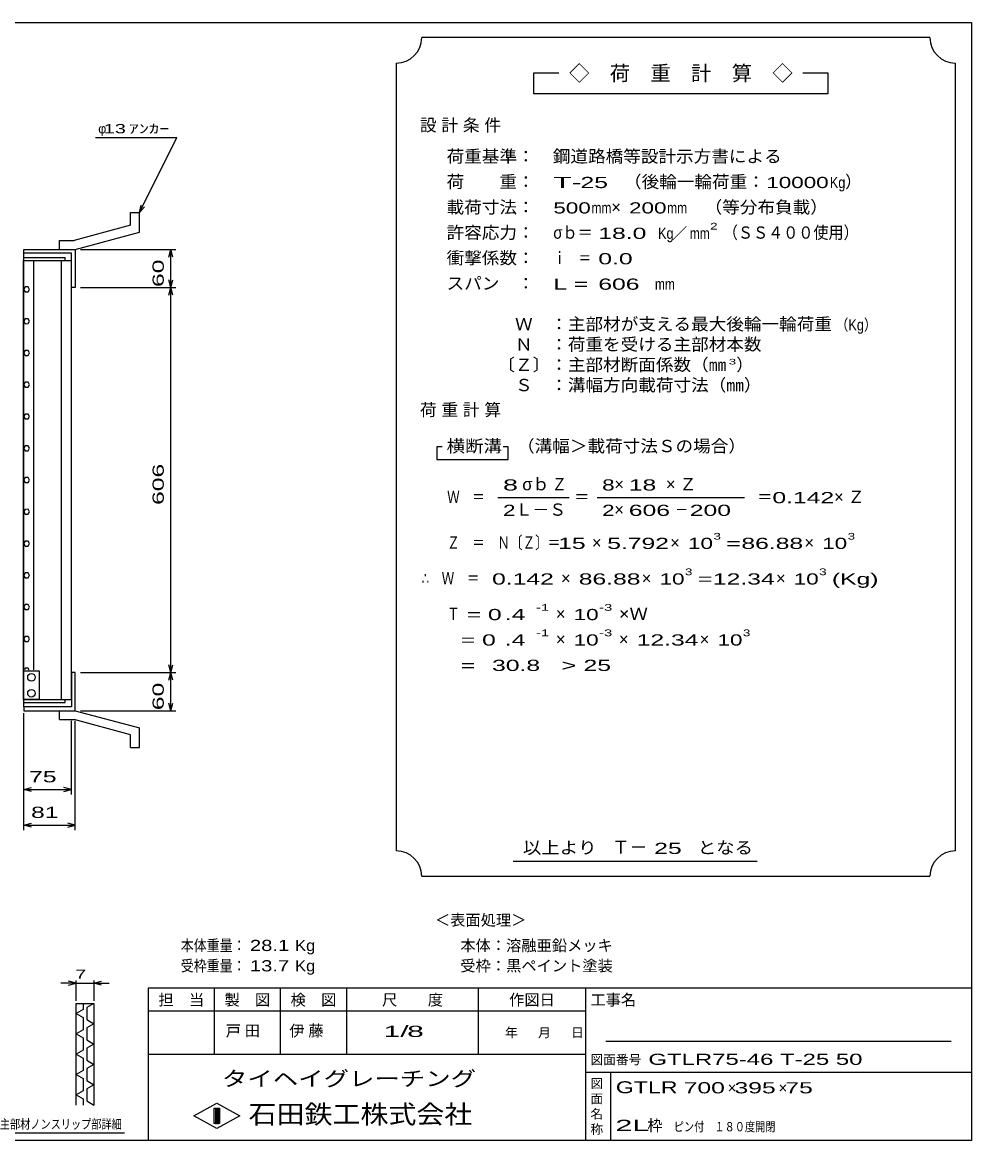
# Model space of a CAD drawing. Units: millimetres, scale not verified. Extents: x -1456 to 1389, y -1026 to 839.
# Drawn here: x -105 to 1389, y -921 to 839 of the extents above; entities that cross this region are included whole.
import ezdxf
from ezdxf.enums import TextEntityAlignment as Align

# ---------------------------------------------------------------- set-up
doc = ezdxf.new("R2010")
doc.units = ezdxf.units.MM
doc.header["$LTSCALE"] = 8
for name, color, linetype, lineweight in [('0_2', 150, 'Continuous', 25), ('16', 3, 'Continuous', 25), ('19', 6, 'Continuous', 25), ('22', 4, 'Continuous', 25), ('24', 2, 'Continuous', 25), ('32', 4, 'Continuous', 25)]:
    doc.layers.add(name, color=color, linetype=linetype, lineweight=lineweight)
doc.styles.add('ベクトル', font='')
doc.styles.get('ベクトル').set_extended_font_data('ベクトル')

msp = doc.modelspace()

# ---------------------------------------------------------------- linework, layer by layer
at = {"layer": '0_2'}
for p, q in [((-1379.2, 838.8), (1388.8, 838.8)), ((1388.8, 838.8), (1388.8, -921.2)), ((1388.8, -681.2), (92.8, -681.2)), ((92.8, -681.2), (92.8, -921.2)), ((196.8, -681.2), (196.8, -785.2)), ((300.8, -785.2), (300.8, -681.2)), ((404.8, -681.2), (404.8, -785.2)), ((612.8, -785.2), (612.8, -681.2)), ((780.8, -681.2), (780.8, -921.2)), ((780.8, -717.2), (92.8, -717.2)), ((1356.8, -765.2), (812.8, -765.2)), ((92.8, -785.2), (780.8, -785.2)), ((780.8, -813.2), (1388.8, -813.2)), ((820.8, -921.2), (820.8, -813.2)), ((164.8, -882), (200.8, -862)), ((200.8, -862), (236.8, -882)), ((196.8, -870), (204.8, -870)), ((196.8, -894), (196.8, -870)), ((196.8, -870), (198.4, -870)), ((198.4, -870), (198.4, -894)), ((200, -894), (200, -870)), ((200, -870), (201.6, -870)), ((201.6, -870), (201.6, -894)), ((203.2, -894), (203.2, -870)), ((203.2, -870), (204.8, -870)), ((204.8, -870), (204.8, -894)), ((204.8, -870), (204.8, -894)), ((200.8, -902), (164.8, -882)), ((204.8, -894), (196.8, -894)), ((198.4, -894), (200, -894)), ((236.8, -882), (200.8, -902)), ((201.6, -894), (203.2, -894)), ((1388.8, -921.2), (-1379.2, -921.2))]:
    msp.add_line(p, q, dxfattribs=at)
at = {"layer": '16'}
for p, q in [((-103.7, -227), (-103.7, 464)), ((-103.7, 464), (-103, 464)), ((-103, 468.5), (-38, 468.5)), ((-103, 464), (-103, 468.5)), ((-103, 464), (-38, 464)), ((-103, -227), (-103, 464)), ((-103, 464), (-28, 464)), ((-87.5, -180), (-87.5, 464)), ((-43.5, -227), (-43.5, 464)), ((-38, 464), (-38, 468.5)), ((-28, -227), (-28, 464)), ((-96.281, 422.415), (-100.781, 422.379)), ((-94, 418.5), (-96.281, 422.415)), ((-100.781, 422.379), (-103, 418.465)), ((-103, 418.465), (-100.719, 414.585)), ((-100.719, 414.585), (-96.219, 414.621)), ((-96.219, 414.621), (-94, 418.535)), ((-100.781, 372.379), (-103, 368.465)), ((-96.281, 372.415), (-100.781, 372.379)), ((-94, 368.5), (-96.281, 372.415)), ((-103, 368.465), (-100.719, 364.585)), ((-100.719, 364.585), (-96.219, 364.621)), ((-96.219, 364.621), (-94, 368.535)), ((-100.781, 322.379), (-103, 318.465)), ((-103, 318.465), (-100.719, 314.585)), ((-96.281, 322.415), (-100.781, 322.379)), ((-94, 318.5), (-96.281, 322.415)), ((-96.219, 314.621), (-94, 318.535)), ((-100.719, 314.585), (-96.219, 314.621)), ((-100.781, 272.379), (-103, 268.465)), ((-103, 268.465), (-100.719, 264.585)), ((-96.281, 272.415), (-100.781, 272.379)), ((-100.719, 264.585), (-96.219, 264.621)), ((-94, 268.5), (-96.281, 272.415)), ((-96.219, 264.621), (-94, 268.535)), ((-100.781, 222.379), (-103, 218.465)), ((-103, 218.465), (-100.719, 214.585)), ((-96.281, 222.415), (-100.781, 222.379)), ((-100.719, 214.585), (-96.219, 214.621)), ((-94, 218.5), (-96.281, 222.415)), ((-96.219, 214.621), (-94, 218.535)), ((-100.781, 172.379), (-103, 168.465)), ((-103, 168.465), (-100.719, 164.585)), ((-96.281, 172.415), (-100.781, 172.379)), ((-100.719, 164.585), (-96.219, 164.621)), ((-94, 168.5), (-96.281, 172.415)), ((-96.219, 164.621), (-94, 168.535)), ((-100.781, 122.379), (-103, 118.465)), ((-103, 118.465), (-100.719, 114.585)), ((-96.281, 122.415), (-100.781, 122.379)), ((-100.719, 114.585), (-96.219, 114.621)), ((-94, 118.5), (-96.281, 122.415)), ((-96.219, 114.621), (-94, 118.535)), ((-100.781, 72.379), (-103, 68.465)), ((-96.281, 72.415), (-100.781, 72.379)), ((-94, 68.5), (-96.281, 72.415)), ((-103, 68.465), (-100.719, 64.585)), ((-100.719, 64.585), (-96.219, 64.621)), ((-96.219, 64.621), (-94, 68.535)), ((-100.781, 22.379), (-103, 18.465)), ((-103, 18.465), (-100.719, 14.585)), ((-96.281, 22.415), (-100.781, 22.379)), ((-94, 18.5), (-96.281, 22.415)), ((-96.219, 14.621), (-94, 18.535)), ((-100.719, 14.585), (-96.219, 14.621)), ((-100.781, -27.621), (-103, -31.535)), ((-103, -31.535), (-100.719, -35.415)), ((-96.281, -27.585), (-100.781, -27.621)), ((-94, -31.5), (-96.281, -27.585)), ((-96.219, -35.379), (-94, -31.465)), ((-100.719, -35.415), (-96.219, -35.379)), ((-100.781, -77.621), (-103, -81.535)), ((-103, -81.535), (-100.719, -85.415)), ((-96.281, -77.585), (-100.781, -77.621)), ((-100.719, -85.415), (-96.219, -85.379)), ((-94, -81.5), (-96.281, -77.585)), ((-96.219, -85.379), (-94, -81.465)), ((-100.781, -127.621), (-103, -131.535)), ((-103, -131.535), (-100.719, -135.415)), ((-96.281, -127.585), (-100.781, -127.621)), ((-100.719, -135.415), (-96.219, -135.379)), ((-94, -131.5), (-96.281, -127.585)), ((-96.219, -135.379), (-94, -131.465)), ((-103, -227), (-103, -182)), ((-103, -182), (-79, -182)), ((-100.781, -177.621), (-102.129, -180)), ((-96.281, -177.585), (-100.781, -177.621)), ((-94.874, -180), (-96.281, -177.585)), ((-79, -182), (-79, -227)), ((-103.7, -227), (-103, -227)), ((-79, -227), (-103, -227)), ((-103, -227), (-38, -227)), ((-103, -231.5), (-103, -227)), ((-103, -227), (-28, -227)), ((-38, -231.5), (-38, -227)), ((-103, -231.5), (-38, -231.5))]:
    msp.add_line(p, q, dxfattribs=at)
for centre in [(-91, -192), (-91, -217)]:
    msp.add_circle(centre, 6, dxfattribs=at)
at = {"layer": '19'}
for p, q in [((65, 539.5), (79, 539.5)), ((65, 519.5), (65, 539.5)), ((79, 508.5), (79, 539.5)), ((65, 519.5), (-24, 495.5)), ((-47, 495.5), (-24, 495.5)), ((-47, 481.5), (-47, 495.5)), ((-22, 481.5), (79, 508.5)), ((-103, 468.5), (-103, 481.5)), ((-103, 475.5), (-103, 481.5)), ((-103, 481.5), (-22, 481.5)), ((-28, 475.5), (-103, 475.5)), ((-47, 481.5), (-22, 481.5)), ((-28, 421.5), (-28, 475.5)), ((-22, 481.5), (-22, 421.5)), ((-22, 421.5), (-28, 421.5)), ((-22, -184.5), (-28, -184.5)), ((-28, -184.5), (-28, -238.5)), ((-22, -244.5), (-22, -184.5)), ((-103, -238.5), (-103, -225.5)), ((-103, -238.5), (-103, -244.5)), ((-28, -238.5), (-103, -238.5)), ((-103, -244.5), (-22, -244.5)), ((-47, -244.5), (-22, -244.5)), ((-47, -258.5), (-47, -244.5)), ((-22, -244.5), (79, -271.5)), ((-47, -258.5), (-24, -258.5)), ((65, -282.5), (-24, -258.5)), ((79, -302.5), (79, -271.5)), ((65, -302.5), (65, -282.5)), ((65, -302.5), (79, -302.5))]:
    msp.add_line(p, q, dxfattribs=at)
at = {"layer": '22'}
for p, q in [((10, 657.5), (138, 657.5)), ((79, 539.5), (138, 657.5)), ((79, 539.5), (81.4, 551.18)), ((79, 539.5), (87, 548.3)), ((-14, 481.5), (136.4, 481.5)), ((125.2, 469.5), (128.4, 481.5)), ((131.6, 469.5), (128.4, 481.5)), ((128.4, 421.5), (128.4, 481.5)), ((128.4, 421.5), (125.2, 433.5)), ((128.4, 421.5), (131.6, 433.5)), ((-14, 421.5), (136.4, 421.5)), ((125.2, 409.5), (128.4, 421.5)), ((131.6, 409.5), (128.4, 421.5)), ((128.4, -184.5), (128.4, 421.5)), ((128.4, -184.5), (125.2, -172.5)), ((128.4, -184.5), (131.6, -172.5)), ((-14, -184.5), (136.4, -184.5)), ((125.2, -196.5), (128.4, -184.5)), ((131.6, -196.5), (128.4, -184.5)), ((128.4, -244.5), (128.4, -184.5)), ((-14, -244.5), (136.4, -244.5)), ((128.4, -244.5), (125.2, -232.5)), ((128.4, -244.5), (131.6, -232.5)), ((-103, -376.5), (-103, -248.5)), ((-103, -432.5), (-103, -248.5)), ((-28, -376.5), (-28, -260.7)), ((-22, -432.5), (-22, -260.7)), ((-103, -368.5), (-91, -365.3)), ((-91, -371.7), (-103, -368.5)), ((-103, -368.5), (-28, -368.5)), ((-28, -368.5), (-40, -365.3)), ((-40, -371.7), (-28, -368.5)), ((-103, -424.5), (-91, -421.3)), ((-22, -424.5), (-34, -421.3)), ((-91, -427.7), (-103, -424.5)), ((-103, -424.5), (-22, -424.5)), ((-34, -427.7), (-22, -424.5))]:
    msp.add_line(p, q, dxfattribs=at)
at = {"layer": '24', "color": 4}
for p, q in [((1323.2, 814.8), (523.2, 814.8)), ((483.2, 774.8), (483.2, -465.2)), ((1363.2, -465.2), (1363.2, 774.8)), ((739.2, 758.8), (699.2, 758.8)), ((699.2, 758.8), (699.2, 726.8)), ((1163.2, 758.8), (1123.2, 758.8)), ((1163.2, 726.8), (1163.2, 758.8)), ((699.2, 726.8), (1163.2, 726.8)), ((555.2, 170.8), (547.2, 170.8)), ((547.2, 170.8), (547.2, 150.8)), ((659.2, 170.8), (651.2, 170.8)), ((659.2, 150.8), (659.2, 170.8)), ((547.2, 150.8), (659.2, 150.8)), ((643.2, 90.8), (755.2, 90.8)), ((799.2, 90.8), (1031.2, 90.8)), ((667.2, -481.2), (1051.2, -481.2)), ((523.2, -505.2), (1323.2, -505.2))]:
    msp.add_line(p, q, dxfattribs=at)
for centre, start, end in [((483.2, 814.8), 270, 0), ((1363.2, 814.8), 180, 270), ((483.2, -505.2), 0, 90), ((1363.2, -505.2), 90, 180)]:
    msp.add_arc(centre, 40, start, end, dxfattribs=at)
at = {"layer": '32'}
for p, q in [((-20.8, -673.2), (-44.8, -673.2)), ((-20.8, -673.2), (-32.8, -670)), ((-32.8, -676.4), (-20.8, -673.2)), ((-20.8, -701.2), (-20.8, -669.2)), ((-20.8, -673.2), (7.2, -673.2)), ((7.2, -669.2), (7.2, -701.2)), ((7.2, -673.2), (19.2, -670)), ((19.2, -676.4), (7.2, -673.2)), ((7.2, -673.2), (31.2, -673.2)), ((-20.8, -705.2), (7.2, -705.2)), ((-20.8, -865.2), (-20.8, -705.2)), ((-9.6, -714.8), (-20.8, -721.2)), ((-20.8, -721.2), (-9.6, -727.6)), ((-9.6, -705.2), (-9.6, -714.8)), ((7.2, -705.2), (-4, -711.6)), ((-4, -711.6), (-4, -730.8)), ((7.2, -705.2), (7.2, -865.2)), ((-9.6, -727.6), (-9.6, -746.8)), ((-4, -730.8), (7.2, -737.2)), ((7.2, -737.2), (-4, -743.6)), ((-9.6, -746.8), (-20.8, -753.2)), ((-20.8, -753.2), (-9.6, -759.6)), ((-4, -743.6), (-4, -762.8)), ((-9.6, -759.6), (-9.6, -778.8)), ((-4, -762.8), (7.2, -769.2)), ((7.2, -769.2), (-4, -775.6)), ((-9.6, -778.8), (-20.8, -785.2)), ((-20.8, -785.2), (-9.6, -791.6)), ((-9.6, -791.6), (-9.6, -810.8)), ((-4, -775.6), (-4, -794.8)), ((-4, -794.8), (7.2, -801.2)), ((7.2, -801.2), (-4, -807.6)), ((-4, -807.6), (-4, -826.8)), ((-9.6, -810.8), (-20.8, -817.2)), ((-20.8, -817.2), (-9.6, -823.6)), ((-9.6, -823.6), (-9.6, -842.8)), ((-4, -826.8), (7.2, -833.2)), ((-9.6, -842.8), (-20.8, -849.2)), ((7.2, -833.2), (-4, -839.6)), ((-4, -839.6), (-4, -858.8)), ((-20.8, -849.2), (-9.6, -855.6)), ((-9.6, -855.6), (-9.6, -865.2)), ((-4, -858.8), (7.2, -865.2)), ((55.2, -909.2), (-148.8, -909.2))]:
    msp.add_line(p, q, dxfattribs=at)

# ---------------------------------------------------------------- texts
at = {"layer": '0_2', "style": 'ベクトル'}
for s, height, p in [('担\u3000当', 17.6, (108.8, -699.6)), ('製\u3000図', 17.6, (212.8, -699.6)), ('検\u3000図', 17.6, (316.8, -699.6)), ('尺\u3000\u3000度', 17.6, (460.8, -699.6)), ('作図日', 17.6, (660.8, -699.6)), ('工事名', 17.6, (788.8, -699.6)), ('年', 14.66, (654.4, -751.2)), ('月', 14.66, (706.4, -751.2)), ('日', 14.66, (758.4, -751.2)), ('図面番号', 14.66, (788.8, -793.6)), ('図', 14.66, (788.8, -831.2)), ('面', 14.66, (788.8, -855.2)), ('名', 14.66, (788.8, -879.2)), ('称', 14.66, (788.8, -903.2))]:
    msp.add_text(s, height=height, dxfattribs=at).set_placement(p, align=Align.MIDDLE_LEFT)
at = {"layer": '0_2', "color": 222, "style": 'ベクトル'}
for s, height, width, p in [('タイヘイグレーチング', 23.46, 1.25, (208.8, -823.6)), ('石田鉄工株式会社', 29.33, 1.1, (250.8, -879.6))]:
    msp.add_text(s, height=height, dxfattribs=dict(at, width=width)).set_placement(p, align=Align.MIDDLE_LEFT)
at = {"layer": '22', "color": 2, "style": 'ベクトル'}
for s, height, p in [('φ', 14.66, (14, 671.5)), ('＜表面処理＞', 17.6, (544, -574)), ('本体：', 17.6, (584, -614)), ('溶融亜鉛メッキ', 17.6, (656, -614)), ('受枠：', 17.6, (584, -646)), ('黒ペイント塗装', 17.6, (656, -646)), ('×', 17.6, (1004.8, -838)), ('×', 17.6, (1084.8, -838)), ('枠', 17.6, (878.4, -897.2))]:
    msp.add_text(s, height=height, dxfattribs=at).set_placement(p, align=Align.MIDDLE_LEFT)
for s, height, width, p in [(' 13 ', 14.66, 1.6, (14, 671.5)), ('ｱﾝｶｰ', 14.66, 1.6, (62, 671.5)), (' 75 ', 17.6, 1.65, (-105.5, -348.5)), (' 81 ', 17.6, 1.65, (-102.5, -404.5)), ('本体重量：', 17.6, 0.85, (144, -614)), (' 28.1', 17.6, 1.35, (244, -614)), ('Kg', 17.6, 1.1, (324, -614)), ('受枠重量：', 17.6, 0.85, (144, -646)), (' 13.7', 17.6, 1.35, (244, -646)), ('Kg', 17.6, 1.1, (324, -646)), ('1/', 17.6, 2, (463.2, -749.2)), (' 8 ', 17.6, 2, (487.2, -749.2)), ('GTLR75-46 T-25 50', 17.6, 1.6, (880, -793.2)), ('GTLR', 18.77, 1.45, (828.8, -837.2)), (' 700 ', 17.6, 1.65, (924.8, -838)), (' 395 ', 17.6, 1.65, (1004.8, -838)), (' 75 ', 17.6, 1.65, (1084.8, -838)), ('2L', 17.6, 2.05, (828, -897.2)), ('ピン付', 14.66, 0.8, (920, -899.2)), ('\u3000１８０度開閉', 14.66, 0.8, (968, -899.2))]:
    msp.add_text(s, height=height, dxfattribs=dict(at, width=width)).set_placement(p, align=Align.MIDDLE_LEFT)
at = {"layer": '22', "color": 2, "style": 'ベクトル', "width": 1.65}
for s, p in [(' 60 ', (108.4, 411.5)), (' 606 ', (108.4, 68.5)), (' 60 ', (108.4, -254.5))]:
    msp.add_text(s, height=17.6, rotation=90, dxfattribs=at).set_placement(p, align=Align.MIDDLE_LEFT)
at = {"layer": '22', "color": 2, "char_height": 17.6, "attachment_point": 4, "style": 'ベクトル'}
for s, insert in [('\\T1.25;戸田\u3000', (214.8, -749.2)), ('\\T1.25;伊藤\u3000', (314.8, -749.2))]:
    msp.add_mtext(s, dxfattribs=dict(at, insert=insert))
at = {"layer": '24', "style": 'ベクトル'}
for s, height, p in [('◇\u3000荷\u3000重\u3000計\u3000算\u3000◇', 23.46, (755.2, 758.8)), ('）', 19.35, (1189.6, 588)), ('×', 19.35, (821.6, 548)), ('／', 17.6, (917.2, 506.8)), ('）', 19.35, (1018.4, 300)), ('σｂ', 19.35, (681.6, 112)), ('×', 19.35, (826.4, 112)), ('Ｌ－Ｓ', 19.35, (671.2, 72)), ('×', 19.35, (826.4, 72)), ('×', 19.35, (791.2, 20)), ('×', 19.35, (914.4, 20)), ('×', 19.35, (1125.6, 20)), ('×', 19.35, (742.4, -36)), ('×', 19.35, (869.6, -36)), ('×', 19.35, (1080.8, -36)), ('×', 19.35, (734.4, -92)), ('×', 19.35, (734.4, -132)), ('×', 19.35, (833.6, -132)), ('×', 19.35, (960.8, -132)), ('Ｔ－', 20.53, (822.4, -459.2))]:
    msp.add_text(s, height=height, dxfattribs=at).set_placement(p, align=Align.MIDDLE_LEFT)
for s, height, width, p in [('荷重基準：\u3000', 19.35, 1.05, (562.4, 628)), ('鋼道路橋等設計示方書による', 19.35, 1.05, (729.6, 628)), ('荷\u3000\u3000重：\u3000', 19.35, 1.05, (562.4, 588)), ('（後輪一輪荷重：', 19.35, 1.05, (841.6, 588)), ('T-', 17.6, 2, (730.4, 586.8)), (' 25 ', 17.6, 1.65, (762.4, 586.8)), ('10000', 17.6, 1.5, (1065.6, 586.8)), ('Kg', 17.6, 0.85, (1165.6, 586.8)), ('載荷寸法：\u3000', 19.35, 1.05, (562.4, 548)), ('500', 17.6, 1.5, (730.4, 546.8)), ('mm', 17.6, 0.8, (790.4, 546.8)), ('200', 17.6, 1.5, (849.6, 546.8)), ('mm', 17.6, 0.8, (909.6, 546.8)), ('\u3000（等分布負載）', 19.35, 1.05, (940.8, 548)), ('許容応力：\u3000', 19.35, 1.05, (562.4, 508)), ('σｂ＝', 19.35, 0.9, (730.4, 508)), (' 18.0', 17.6, 1.65, (790.4, 506.8)), ('Kg', 17.6, 0.85, (895.2, 506.8)), ('mm', 17.6, 0.8, (945.2, 506.8)), ('2', 10.56, 1.5, (977.2, 518)), ('（ＳＳ４００使用）', 19.35, 0.9, (997.2, 508)), ('衝撃係数：\u3000', 19.35, 1.05, (562.4, 468)), ('ｉ\u3000＝', 19.35, 0.75, (730.4, 468)), (' 0.0', 17.6, 1.65, (790.4, 466.8)), ('スパン\u3000：\u3000', 19.35, 1.05, (562.4, 428)), ('L =', 17.6, 1.65, (730.4, 426.8)), (' 606 ', 17.6, 1.65, (790.4, 426.8)), ('mm', 17.6, 0.8, (890.4, 426.8)), ('\u3000Ｗ\u3000：主部材が支える最大後輪一輪荷重', 19.35, 1.05, (642.4, 364)), ('（Kg）', 17.6, 0.85, (1174.4, 362.8)), ('\u3000Ｎ\u3000：荷重を受ける主部材本数', 19.35, 1.05, (642.4, 332)), ('〔Ｚ〕：主部材断面係数（㎜', 19.35, 1.05, (642.4, 300)), ('3', 8.798, 1.8, (1006.4, 304.8)), ('\u3000Ｓ\u3000：溝幅方向載荷寸法（㎜）', 19.35, 1.05, (642.4, 268)), ('横断溝', 19.35, 1.1, (562.4, 172)), ('\u3000（溝幅＞載荷寸法Ｓの場合）', 19.35, 1.05, (645.6, 172)), ('8', 17.6, 1.8, (651.2, 110.8)), ('Ｚ', 19.35, 0.9, (728, 112)), ('8', 17.6, 1.5, (807.2, 110.8)), (' 18 ', 17.6, 1.65, (838.4, 110.8)), ('Ｗ\u3000＝', 19.35, 0.75, (563.2, 92)), ('＝', 19.35, 0.9, (763.2, 92)), ('＝', 19.35, 0.9, (1051.2, 92)), ('0.142', 17.6, 1.65, (1075.2, 90.8)), ('2', 17.6, 1.5, (651.2, 70.8)), ('2', 17.6, 1.5, (807.2, 70.8)), (' 606 ', 17.6, 1.65, (838.4, 70.8)), ('－', 19.35, 0.75, (922.4, 72)), (' 200 ', 17.6, 1.65, (934.4, 70.8)), ('3', 10.56, 1.5, (982.4, 30)), ('3', 10.56, 1.5, (1193.6, 30)), ('Ｚ\u3000＝\u3000Ｎ〔Ｚ〕＝', 19.35, 0.75, (563.2, 20)), (' 15 ', 17.6, 1.65, (727.2, 18.8)), ('5.792', 17.6, 1.65, (815.2, 18.8)), ('10', 17.6, 1.5, (942.4, 18.8)), ('=', 17.6, 1.7, (1002.4, 18.8)), ('86.88', 17.6, 1.65, (1026.4, 18.8)), ('10', 17.6, 1.5, (1153.6, 18.8)), ('∴\u3000Ｗ\u3000＝', 19.35, 0.75, (523.2, -36)), (' 0.142', 17.6, 1.65, (623.2, -37.2)), ('86.88', 17.6, 1.65, (770.4, -37.2)), ('10', 17.6, 1.5, (897.6, -37.2)), ('3', 10.56, 1.5, (937.6, -26)), ('=', 17.6, 1.7, (957.6, -37.2)), ('12.34', 17.6, 1.65, (981.6, -37.2)), ('10', 17.6, 1.5, (1108.8, -37.2)), ('3', 10.56, 1.5, (1148.8, -26)), ('(Kg)', 17.6, 1.65, (1168.8, -37.2)), ('Ｔ', 19.35, 0.75, (563.2, -92)), (' = 0', 17.6, 1.65, (583.2, -93.2)), (' .4 ', 17.6, 1.65, (643.2, -93.2)), ('-1', 10.56, 1.65, (703.2, -82)), ('10', 17.6, 1.5, (762.4, -93.2)), ('-3', 10.56, 1.65, (802.4, -82)), ('×Ｗ', 19.35, 1.1, (833.6, -92)), ('-1', 10.56, 1.65, (703.2, -122)), ('-3', 10.56, 1.65, (802.4, -122)), ('3', 10.56, 1.5, (1028.8, -122)), ('  = 0', 17.6, 1.65, (563.2, -133.2)), (' .4 ', 17.6, 1.65, (643.2, -133.2)), ('10', 17.6, 1.5, (762.4, -133.2)), ('12.34', 17.6, 1.65, (861.6, -133.2)), ('10', 17.6, 1.5, (988.8, -133.2)), ('  =', 17.6, 1.65, (563.2, -173.2)), (' 30.8', 17.6, 1.65, (623.2, -173.2)), ('>', 17.6, 1.7, (743.2, -173.2)), (' 25 ', 17.6, 1.65, (767.2, -173.2)), ('以上より\u3000', 19.35, 1.1, (682.4, -460)), (' 25 ', 17.6, 1.65, (878.4, -461.2)), ('となる', 19.35, 1.1, (957.6, -460))]:
    msp.add_text(s, height=height, dxfattribs=dict(at, width=width)).set_placement(p, align=Align.MIDDLE_LEFT)
at = {"layer": '24', "char_height": 19.35, "attachment_point": 4, "style": 'ベクトル'}
for s, insert in [('\\T1.28;設計条件', (520.4, 676)), ('\\T1.28;荷重計算', (520.4, 228)), ('\\T1.42;×Ｚ', (907.6, 112)), ('\\T1.42;×Ｚ', (1172.4, 92))]:
    msp.add_mtext(s, dxfattribs=dict(at, insert=insert))
at = {"layer": '32', "color": 2, "style": 'ベクトル'}
for s, width, p in [(' 7 ', 1.6, (-30.8, -659.2)), ('主部材ノンスリップ部詳細', 0.8, (-140.8, -895.2))]:
    msp.add_text(s, height=14.66, dxfattribs=dict(at, width=width)).set_placement(p, align=Align.MIDDLE_LEFT)

doc.saveas('drawing.dxf')
